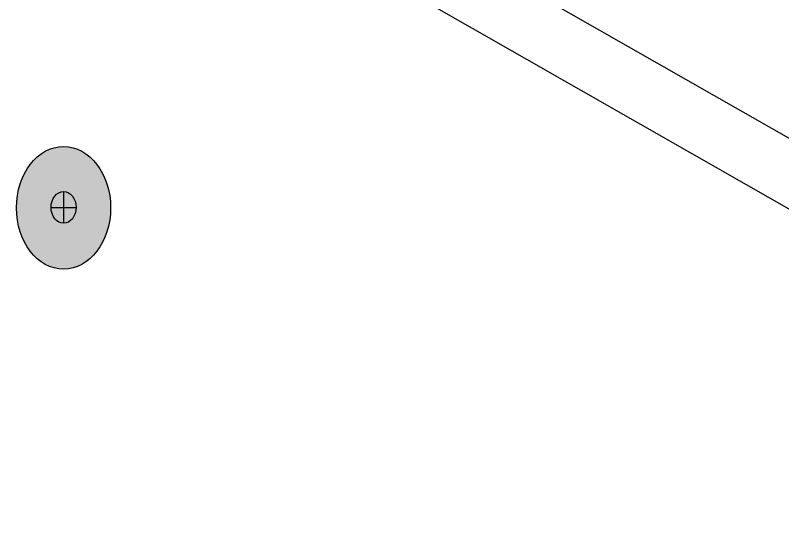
# Model space of a CAD drawing. Header units: inches. Extents: x -20.7 to 76.3, y -55.2 to 19.1.
# Drawn here: x -4.286 to -3.457, y -26.84 to -26.288 of the extents above; entities that cross this region are included whole.
import ezdxf

# ---------------------------------------------------------------- set-up
doc = ezdxf.new("R2010")
doc.units = ezdxf.units.IN
doc.header["$MEASUREMENT"] = 0
doc.layers.add('G-ANNO-TTLB', color=7, linetype='Continuous', lineweight=0)
doc.layers.add('TYVEK', color=7, linetype='Continuous', lineweight=0)

msp = doc.modelspace()

# ---------------------------------------------------------------- hatches: boundary and pattern name
at = {"layer": 'G-ANNO-TTLB', "true_color": 0xff00ff, "transparency": 33554687}
h = msp.add_hatch(color=6, dxfattribs=at)
edge = h.paths.add_edge_path()
edge.add_spline(control_points=[(20.03822, -55.21363), (20.03822, -55.21363), (-20.64953, -55.21363), (-20.64953, -55.21363), (-20.64953, -55.21363), (-20.64953, -21.08863), (-20.64953, -21.08863), (-20.64953, -21.08863), (20.03822, -21.08863), (20.03822, -21.08863), (20.03822, -21.08863), (20.03822, -55.21363), (20.03822, -55.21363)], knot_values=[0, 0, 0, 0, 1, 1, 1, 2, 2, 2, 3, 3, 3, 4, 4, 4, 4], degree=3, periodic=0)
edge = h.paths.add_edge_path()
edge.add_spline(control_points=[(-20.52453, -21.21363), (-20.52453, -21.21363), (-20.52453, -55.08863), (-20.52453, -55.08863), (-20.52453, -55.08863), (19.91322, -55.08863), (19.91322, -55.08863), (19.91322, -55.08863), (19.91322, -21.21363), (19.91322, -21.21363), (19.91322, -21.21363), (-20.52453, -21.21363), (-20.52453, -21.21363)], knot_values=[0, 0, 0, 0, 1, 1, 1, 2, 2, 2, 3, 3, 3, 4, 4, 4, 4], degree=3, periodic=0)
edge.add_line((-20.52453, -21.21363), (-20.52453, -21.21363))
at = {"layer": 'TYVEK', "true_color": 0x003b71, "transparency": 33554687}
h = msp.add_hatch(color=156, dxfattribs=at)
h.dxf.hatch_style = 2
edge = h.paths.add_edge_path()
edge.add_ellipse((-4.23404, -26.49666), major_axis=(0, 0.0664), ratio=0.766948, start_angle=0, end_angle=360)

# ---------------------------------------------------------------- linework, layer by layer
at = {"layer": 'G-ANNO-TTLB'}
for points in [[(20.03822, -55.21363), (20.03822, -55.21363), (-20.64953, -55.21363), (-20.64953, -55.21363), (-20.64953, -55.21363), (-20.64953, -21.08863), (-20.64953, -21.08863), (-20.64953, -21.08863), (20.03822, -21.08863), (20.03822, -21.08863), (20.03822, -21.08863), (20.03822, -55.21363), (20.03822, -55.21363)], [(-20.52453, -21.21363), (-20.52453, -21.21363), (-20.52453, -55.08863), (-20.52453, -55.08863), (-20.52453, -55.08863), (19.91322, -55.08863), (19.91322, -55.08863), (19.91322, -55.08863), (19.91322, -21.21363), (19.91322, -21.21363), (19.91322, -21.21363), (-20.52453, -21.21363), (-20.52453, -21.21363)]]:
    msp.add_open_spline(points, degree=3, knots=[0, 0, 0, 0, 1, 1, 1, 2, 2, 2, 3, 3, 3, 4, 4, 4, 4], dxfattribs=at)
at = {"layer": 'TYVEK', "color": 2, "lineweight": 25, "true_color": 0xffff00}
msp.add_line((-1.50801, -27.52999), (-5.24234, -25.39761), dxfattribs=at)
at = {"layer": 'TYVEK', "color": 18, "lineweight": 25, "true_color": 0x000000}
msp.add_line((-1.57482, -27.56865), (-5.30915, -25.43627), dxfattribs=at)
at = {"layer": 'TYVEK', "color": 252, "lineweight": 25, "true_color": 0x848484}
for p, q in [((-4.23404, -26.47911), (-4.23404, -26.51339)), ((-4.24755, -26.49625), (-4.22052, -26.49625))]:
    msp.add_line(p, q, dxfattribs=at)
at = {"layer": 'TYVEK', "color": 18, "lineweight": 25, "true_color": 0x000000}
msp.add_ellipse((-4.23404, -26.49666), major_axis=(0, 0.0664), ratio=0.766948, dxfattribs=at)
at = {"layer": 'TYVEK', "color": 252, "lineweight": 25, "true_color": 0x848484}
msp.add_ellipse((-4.23404, -26.49625), major_axis=(0, 0.01714), ratio=0.788846, dxfattribs=at)

doc.saveas('drawing.dxf')
